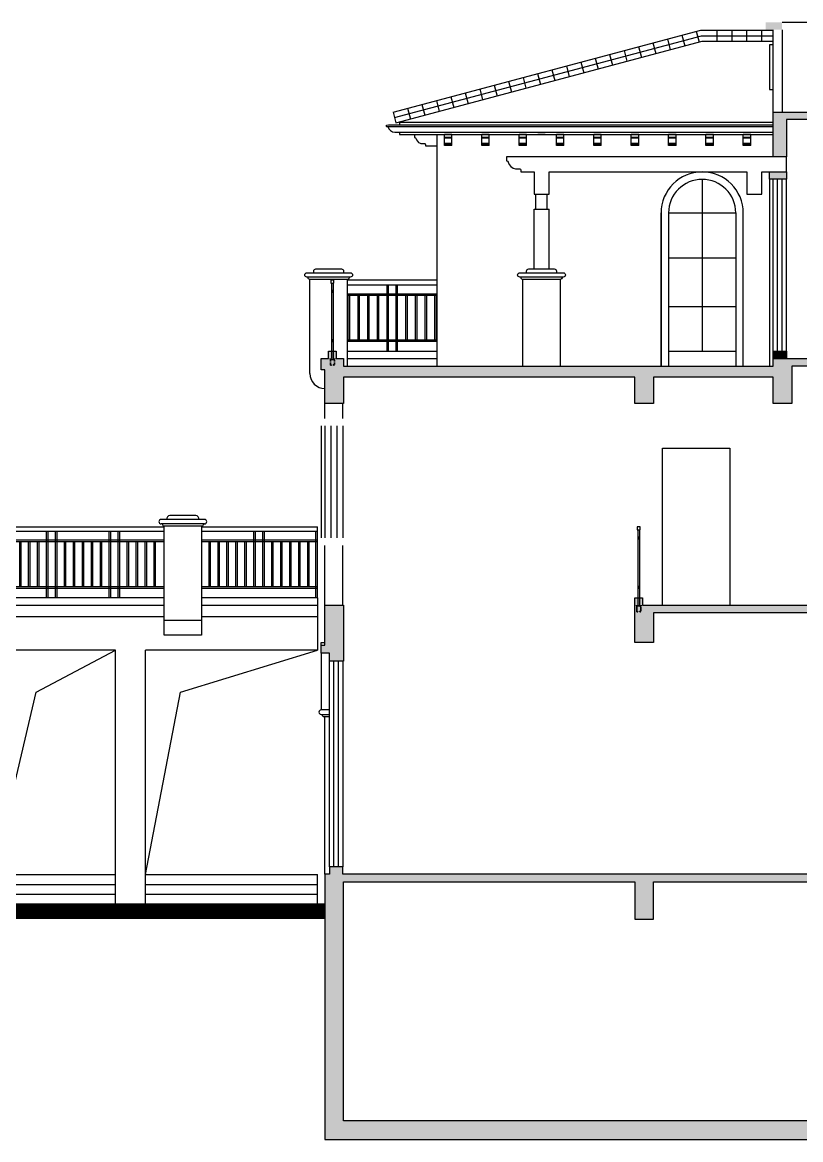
# Model space of a CAD drawing. Extents: x -34815 to 81416, y -425322 to 67478.
# Drawn here: x 39366 to 49784, y -368223 to -353273 of the extents above; entities that cross this region are included whole.
import ezdxf

# ---------------------------------------------------------------- set-up
doc = ezdxf.new("R2010")
doc.units = 0
doc.header["$LTSCALE"] = 1000
doc.header["$MEASUREMENT"] = 0
doc.linetypes.add('DASH', pattern=[0.35, 0.25, -0.1])
for name, color, linetype in [('column', 6, 'Continuous'), ('PUB_HATCH', 8, 'Continuous'), ('STAIR', 4, 'Continuous'), ('WINDOW', 4, 'Continuous'), ('填充线', 5, 'Continuous')]:
    doc.layers.add(name, color=color, linetype=linetype)
doc.layers.add('WALL', color=2, linetype='Continuous', lineweight=25)

# ---------------------------------------------------------------- blocks, each defined once
blk = doc.blocks.new('esrty')
at = {"layer": 'STAIR'}
for p, q in [((-59919, -198992), (-61119, -198992)), ((-61119, -199052), (-59919, -199052)), ((-60590, -199052), (-60590, -199942)), ((-60570, -199052), (-60570, -199942)), ((-60470, -199052), (-60470, -199942)), ((-60450, -199052), (-60450, -199942)), ((-61119, -199172), (-59919, -199172)), ((-61119, -199192), (-59919, -199192)), ((-61110, -199192), (-61110, -199792)), ((-61090, -199192), (-61090, -199792)), ((-60980, -199192), (-60980, -199792)), ((-60960, -199192), (-60960, -199792)), ((-60850, -199192), (-60850, -199792)), ((-60830, -199192), (-60830, -199792)), ((-60720, -199192), (-60720, -199792)), ((-60700, -199192), (-60700, -199792)), ((-60340, -199192), (-60340, -199792)), ((-60320, -199192), (-60320, -199792)), ((-60210, -199192), (-60210, -199792)), ((-60190, -199192), (-60190, -199792)), ((-60080, -199192), (-60080, -199792)), ((-60060, -199192), (-60060, -199792)), ((-59950, -199192), (-59950, -199792)), ((-59930, -199192), (-59930, -199792)), ((-59919, -199792), (-61119, -199792)), ((-59919, -199812), (-61119, -199812))]:
    blk.add_line(p, q, dxfattribs=at)
blk = doc.blocks.new('l1')
for p, q in [((24574, -180297), (24534, -180297)), ((24534, -180297), (24534, -180337)), ((24534, -180337), (24574, -180337)), ((24544, -180337), (24544, -181347)), ((24564, -180437), (24544, -180437)), ((24544, -180437), (24544, -180457)), ((24564, -180337), (24564, -181347)), ((24564, -180457), (24564, -180437)), ((24574, -180337), (24574, -180297)), ((24544, -180457), (24564, -180457))]:
    blk.add_line(p, q)
at = {"color": 7, "linetype": 'DASH', "ltscale": 0.05}
for p, q in [((24520, -181347), (24520, -181355)), ((24588, -181355), (24520, -181355)), ((24523, -181366), (24523, -181424)), ((24529, -181366), (24529, -181424)), ((24572, -181361), (24534, -181361)), ((24534, -181429), (24541, -181429)), ((24534, -181435), (24541, -181435)), ((24541, -181429), (24541, -181435)), ((24564, -181429), (24564, -181435)), ((24572, -181429), (24564, -181429)), ((24572, -181435), (24564, -181435)), ((24577, -181366), (24577, -181424)), ((24583, -181366), (24583, -181424)), ((24588, -181347), (24588, -181355))]:
    blk.add_line(p, q, dxfattribs=at)
blk.add_lwpolyline([(24564, -181097), (24544, -181097), (24544, -181117), (24564, -181117)], close=True)
for centre, radius, start, end in [((24534, -181366), 11, 90, 180), ((24534, -181424), 11, 180, 270), ((24534, -181366), 5, 90, 180), ((24534, -181424), 5, 180, 270), ((24572, -181366), 11, 0, 90), ((24572, -181366), 5, 0, 90), ((24572, -181424), 5, 270, 0), ((24572, -181424), 11, 270, 0)]:
    blk.add_arc(centre, radius, start, end, dxfattribs=at)
blk = doc.blocks.new('GERSTR')
at = {"layer": 'STAIR'}
for p, q in [((35064, -74093), (34964, -74093)), ((34964, -74243), (34964, -74093)), ((35064, -74133), (34964, -74133)), ((35064, -74145), (34964, -74145)), ((35064, -74243), (35064, -74093)), ((35064, -74213), (34964, -74213)), ((35064, -74228), (34964, -74228)), ((35064, -74243), (34964, -74243))]:
    blk.add_line(p, q, dxfattribs=at)
blk = doc.blocks.new('vdsfs')
at = {"layer": '填充线'}
for p, q in [((-579655, -38821), (-580235, -38821)), ((-579770, -38771), (-580120, -38771)), ((-574455, -38821), (-575035, -38821)), ((-574570, -38771), (-574920, -38771)), ((-580195, -38921), (-580895, -38921)), ((-580895, -38981), (-580195, -38981)), ((-580890, -38981), (-580890, -39721)), ((-579655, -38881), (-580235, -38881)), ((-580220, -38881), (-580220, -38891)), ((-579690, -38911), (-580200, -38911)), ((-580195, -40371), (-580195, -38911)), ((-579695, -38911), (-579695, -40371)), ((-579695, -38921), (-574995, -38921)), ((-574995, -38981), (-579695, -38981)), ((-579670, -38881), (-579670, -38891)), ((-579094, -38981), (-579094, -39871)), ((-579074, -38981), (-579074, -39871)), ((-578974, -38981), (-578974, -39871)), ((-578954, -38981), (-578954, -39871)), ((-578234, -38981), (-578234, -39871)), ((-578134, -38981), (-578134, -39871)), ((-578114, -38981), (-578114, -39871)), ((-577414, -38981), (-577414, -39871)), ((-577394, -38981), (-577394, -39871)), ((-577294, -38981), (-577294, -39871)), ((-577274, -38981), (-577274, -39871)), ((-576574, -38981), (-576574, -39871)), ((-576554, -38981), (-576554, -39871)), ((-576454, -38981), (-576454, -39871)), ((-576434, -38981), (-576434, -39871)), ((-575734, -38981), (-575734, -39871)), ((-575714, -38981), (-575714, -39871)), ((-575614, -38981), (-575614, -39871)), ((-575594, -38981), (-575594, -39871)), ((-574455, -38881), (-575035, -38881)), ((-575020, -38881), (-575020, -38891)), ((-574490, -38911), (-575000, -38911)), ((-574995, -40371), (-574995, -38911)), ((-574495, -38911), (-574495, -40371)), ((-574495, -38921), (-572945, -38921)), ((-572945, -38981), (-574495, -38981)), ((-574470, -38881), (-574470, -38891)), ((-573799, -38981), (-573799, -39721)), ((-573779, -38981), (-573779, -39721)), ((-573679, -38981), (-573679, -39721)), ((-573659, -38981), (-573659, -39721)), ((-572965, -39871), (-572965, -38981)), ((-572945, -39871), (-572945, -38921)), ((-580895, -39101), (-580195, -39101)), ((-580895, -39121), (-580195, -39121)), ((-580790, -39121), (-580790, -39721)), ((-580770, -39121), (-580770, -39721)), ((-580670, -39121), (-580670, -39721)), ((-580650, -39121), (-580650, -39721)), ((-580550, -39121), (-580550, -39721)), ((-580530, -39121), (-580530, -39721)), ((-580430, -39121), (-580430, -39721)), ((-580410, -39121), (-580410, -39721)), ((-580310, -39121), (-580310, -39721)), ((-580290, -39121), (-580290, -39721)), ((-574995, -39101), (-579695, -39101)), ((-574995, -39121), (-579695, -39121)), ((-579574, -39121), (-579574, -39721)), ((-579554, -39121), (-579554, -39721)), ((-579454, -39121), (-579454, -39721)), ((-579434, -39121), (-579434, -39721)), ((-579334, -39121), (-579334, -39721)), ((-579314, -39121), (-579314, -39721)), ((-579214, -39121), (-579214, -39721)), ((-579194, -39121), (-579194, -39721)), ((-578854, -39121), (-578854, -39721)), ((-578834, -39121), (-578834, -39721)), ((-578734, -39121), (-578734, -39721)), ((-578714, -39121), (-578714, -39721)), ((-578614, -39121), (-578614, -39721)), ((-578594, -39121), (-578594, -39721)), ((-578494, -39121), (-578494, -39721)), ((-578474, -39121), (-578474, -39721)), ((-578374, -39121), (-578374, -39721)), ((-578354, -39121), (-578354, -39721)), ((-578254, -39121), (-578254, -39871)), ((-578014, -39121), (-578014, -39721)), ((-577994, -39121), (-577994, -39721)), ((-577894, -39121), (-577894, -39721)), ((-577874, -39121), (-577874, -39721)), ((-577774, -39121), (-577774, -39721)), ((-577754, -39121), (-577754, -39721)), ((-577654, -39121), (-577654, -39721)), ((-577634, -39121), (-577634, -39721)), ((-577534, -39121), (-577534, -39721)), ((-577514, -39121), (-577514, -39721)), ((-577174, -39121), (-577174, -39721)), ((-577154, -39121), (-577154, -39721)), ((-577054, -39121), (-577054, -39721)), ((-577034, -39121), (-577034, -39721)), ((-576934, -39121), (-576934, -39721)), ((-576914, -39121), (-576914, -39721)), ((-576814, -39121), (-576814, -39721)), ((-576794, -39121), (-576794, -39721)), ((-576694, -39121), (-576694, -39721)), ((-576674, -39121), (-576674, -39721)), ((-576334, -39121), (-576334, -39721)), ((-576314, -39121), (-576314, -39721)), ((-576214, -39121), (-576214, -39721)), ((-576194, -39121), (-576194, -39721)), ((-576094, -39121), (-576094, -39721)), ((-576074, -39121), (-576074, -39721)), ((-575974, -39121), (-575974, -39721)), ((-575954, -39121), (-575954, -39721)), ((-575854, -39121), (-575854, -39721)), ((-575834, -39121), (-575834, -39721)), ((-575494, -39121), (-575494, -39721)), ((-575474, -39121), (-575474, -39721)), ((-575374, -39121), (-575374, -39721)), ((-575354, -39121), (-575354, -39721)), ((-575254, -39121), (-575254, -39721)), ((-575234, -39121), (-575234, -39721)), ((-575134, -39121), (-575134, -39721)), ((-575114, -39121), (-575114, -39721)), ((-572945, -39101), (-574495, -39101)), ((-572945, -39121), (-574495, -39121)), ((-574399, -39121), (-574399, -39721)), ((-574379, -39121), (-574379, -39721)), ((-574279, -39121), (-574279, -39721)), ((-574259, -39121), (-574259, -39721)), ((-574159, -39121), (-574159, -39721)), ((-574139, -39121), (-574139, -39721)), ((-574039, -39121), (-574039, -39721)), ((-574019, -39121), (-574019, -39721)), ((-573919, -39121), (-573919, -39721)), ((-573899, -39121), (-573899, -39721)), ((-573559, -39121), (-573559, -39721)), ((-573539, -39121), (-573539, -39721)), ((-573439, -39121), (-573439, -39721)), ((-573419, -39121), (-573419, -39721)), ((-573319, -39121), (-573319, -39721)), ((-573299, -39121), (-573299, -39721)), ((-573199, -39121), (-573199, -39721)), ((-573179, -39121), (-573179, -39721)), ((-573079, -39121), (-573079, -39721)), ((-573059, -39121), (-573059, -39721)), ((-580910, -39171), (-580910, -39721)), ((-580195, -39721), (-580945, -39721)), ((-580195, -39741), (-580945, -39741)), ((-579695, -39721), (-574995, -39721)), ((-579695, -39741), (-574995, -39741)), ((-574495, -39721), (-572945, -39721)), ((-574495, -39741), (-572945, -39741)), ((-580195, -39871), (-580945, -39871)), ((-574995, -39871), (-579695, -39871)), ((-572945, -39871), (-574495, -39871)), ((-572945, -39871), (-572945, -40571)), ((-580195, -39971), (-580945, -39971)), ((-574995, -39971), (-579695, -39971)), ((-572945, -39971), (-574495, -39971)), ((-580195, -40171), (-579695, -40171)), ((-574995, -40171), (-574495, -40171)), ((-579695, -40371), (-580195, -40371)), ((-574495, -40371), (-574995, -40371)), ((-579445, -40571), (-580945, -40571)), ((-580781, -41134), (-579445, -40571)), ((-579445, -43971), (-579445, -40571)), ((-579045, -43971), (-579045, -40571)), ((-575645, -40571), (-579045, -40571)), ((-575645, -43971), (-575645, -40571)), ((-575245, -43971), (-575245, -40571)), ((-572945, -40571), (-575245, -40571)), ((-572945, -43971), (-572945, -43571))]:
    blk.add_line(p, q, dxfattribs=at)
for points in [[(-580945, -40121), (-580195, -40121)], [(-579695, -40121), (-574995, -40121)], [(-574495, -40121), (-572945, -40121)], [(-579045, -43571), (-578468, -41134), (-577405, -40571)], [(-577405, -43971), (-577405, -40571), (-577285, -40571), (-577285, -43971)], [(-577285, -43571), (-576708, -41134), (-575645, -40571)], [(-575245, -43571), (-574779, -41134), (-572945, -40571)], [(-580781, -41134), (-580945, -43571)], [(-580945, -43571), (-579445, -43571)], [(-579045, -43571), (-577405, -43571)], [(-577285, -43571), (-575645, -43571)], [(-575245, -43571), (-572945, -43571)], [(-580945, -43705), (-579445, -43705)], [(-579045, -43705), (-577405, -43705)], [(-577285, -43705), (-575645, -43705)], [(-575245, -43705), (-572945, -43705)], [(-579445, -43838), (-580945, -43838)], [(-577405, -43838), (-579045, -43838)], [(-575645, -43838), (-577285, -43838)], [(-572945, -43838), (-575245, -43838)]]:
    blk.add_lwpolyline(points, dxfattribs=at)
for centre, radius, start, end in [((-580235, -38851), 30, 90, 270), ((-580120, -38811), 40, 90, 194.4775), ((-579770, -38811), 40, 345.5225, 90), ((-579655, -38851), 30, 270, 90), ((-575035, -38851), 30, 90, 270), ((-574920, -38811), 40, 90, 194.4775), ((-574570, -38811), 40, 345.5225, 90), ((-574455, -38851), 30, 270, 90), ((-580200, -38891), 20, 180, 270), ((-579690, -38891), 20, 270, 0), ((-575000, -38891), 20, 180, 270), ((-574490, -38891), 20, 270, 0)]:
    blk.add_arc(centre, radius, start, end, dxfattribs=at)

msp = doc.modelspace()

# ---------------------------------------------------------------- hatches: boundary and pattern name
at = {"layer": 'PUB_HATCH'}
for points in [[(49536, -353273), (49316, -353273), (49316, -353373), (49536, -353373)], [(50266, -354573), (52116, -354573), (52366, -354573), (52861, -354573), (52861, -355073), (53233, -355073), (53233, -354573), (53976, -354573), (53976, -354973), (54376, -354973), (54376, -354473), (53014, -354473), (53014, -354473), (49666, -354473), (49416, -354473), (49416, -355073), (49416, -355074), (49596, -355074), (49596, -354573), (50016, -354573), (50016, -355073), (50266, -355073)], [(49596, -355274), (49596, -355373), (49366, -355373), (49366, -355274)], [(43366, -357773), (43466, -357773), (43466, -357673), (43566, -357673), (43566, -357773), (43666, -357773), (43666, -357873), (49416, -357873), (49416, -357773), (54376, -357773), (54376, -358273), (53976, -358273), (53976, -357873), (52366, -357873), (52366, -358373), (52116, -358373), (52116, -357873), (49666, -357873), (49666, -358373), (49416, -358373), (49416, -358023), (47816, -358023), (47816, -358373), (47566, -358373), (47566, -358023), (43666, -358023), (43666, -358373), (43416, -358373), (43416, -357923), (43366, -357923)], [(49416, -357673), (49596, -357673), (49596, -357773), (49416, -357773)], [(47566, -361573), (47566, -360973), (47666, -360973), (47666, -361073), (54376, -361073), (54376, -361573), (53976, -361573), (53976, -361173), (52366, -361173), (52366, -361673), (52116, -361673), (52116, -361173), (47816, -361173), (47816, -361573)], [(43666, -361820), (43476, -361820), (43476, -361713), (43366, -361713), (43366, -361608), (43416, -361608), (43416, -361073), (43666, -361073)], [(43656, -364673), (43656, -364573), (43476, -364573), (43476, -364673), (43416, -364673), (43416, -368223), (56817, -368223), (56817, -364673), (56522, -364673), (56522, -367973), (43666, -367973), (43666, -364773), (47566, -364773), (47566, -365273), (47816, -365273), (47816, -364773), (52116, -364773), (52116, -365273), (52366, -365273), (52366, -364773), (53976, -364773), (53976, -365173), (54376, -365173), (54376, -364673)]]:
    msp.add_hatch(color=256, dxfattribs=at).paths.add_polyline_path(points)

# ---------------------------------------------------------------- linework, layer by layer
for p, q in [((44329, -354475), (48446, -353377)), ((48387, -353392), (48426, -353537)), ((48446, -353377), (49416, -353377)), ((48666, -353527), (48666, -353377)), ((48866, -353527), (48866, -353377)), ((49066, -353527), (49066, -353377)), ((49266, -353527), (49266, -353377)), ((49536, -353273), (52703, -353273)), ((44348, -354547), (48456, -353452)), ((44367, -354619), (48466, -353527)), ((47807, -353547), (47846, -353692)), ((48000, -353495), (48039, -353640)), ((48194, -353444), (48232, -353589)), ((48456, -353452), (49416, -353452)), ((48466, -353527), (49416, -353527)), ((47227, -353702), (47266, -353846)), ((47421, -353650), (47459, -353795)), ((47614, -353598), (47653, -353743)), ((46648, -353856), (46686, -354001)), ((46841, -353805), (46880, -353950)), ((47034, -353753), (47073, -353898)), ((46068, -354011), (46107, -354156)), ((46261, -353959), (46300, -354104)), ((46454, -353908), (46493, -354053)), ((45488, -354165), (45527, -354310)), ((45681, -354114), (45720, -354259)), ((45875, -354062), (45913, -354207)), ((45102, -354268), (45140, -354413)), ((45295, -354217), (45334, -354362)), ((44522, -354423), (44561, -354568)), ((44715, -354371), (44754, -354516)), ((44908, -354320), (44947, -354465)), ((44329, -354475), (44367, -354619))]:
    msp.add_line(p, q)
at = {"layer": 'column'}
for points in [[(49416, -355073), (49416, -354473), (49666, -354473), (49666, -354473), (53014, -354473)], [(50016, -354573), (49596, -354573), (49596, -355074), (49416, -355074), (49416, -354473)], [(49596, -355274), (49596, -355373), (49366, -355373), (49366, -355274), (49596, -355274)], [(43366, -357773), (43466, -357773), (43466, -357673), (43566, -357673), (43566, -357773), (43666, -357773), (43666, -357873), (49416, -357873), (49416, -357773), (54376, -357773)], [(52116, -357873), (49666, -357873), (49666, -358373), (49416, -358373), (49416, -358023), (47816, -358023), (47816, -358373), (47566, -358373), (47566, -358023), (43666, -358023), (43666, -358373), (43416, -358373), (43416, -357923), (43366, -357923), (43366, -357773)], [(47566, -361573), (47566, -360973), (47666, -360973), (47666, -361073), (54376, -361073), (54376, -361573), (53976, -361573), (53976, -361173), (52366, -361173), (52366, -361673), (52116, -361673), (52116, -361173), (47816, -361173), (47816, -361573), (47566, -361573)], [(43666, -361820), (43476, -361820), (43476, -361713), (43366, -361713), (43366, -361608), (43416, -361608), (43416, -361073), (43666, -361073), (43666, -361820)], [(43656, -364673), (43656, -364573), (43476, -364573), (43476, -364673), (43416, -364673), (43416, -368223), (56817, -368223)], [(54376, -364673), (43656, -364673)], [(56522, -367973), (43666, -367973), (43666, -364773), (47566, -364773), (47566, -365273), (47816, -365273), (47816, -364773), (52116, -364773)], [(43416, -365073), (35017, -365073)]]:
    msp.add_lwpolyline(points, dxfattribs=at)
msp.add_lwpolyline([(49596, -355074), (45846, -355074), (45846, -355127), (45852, -355127, -0.353065), (45871, -355143, 0.313958), (45969, -355234), (46019, -355234, -0.414214), (46039, -355254), (46039, -355274), (46216, -355274), (46216, -355574), (46416, -355574), (46416, -355274), (49066, -355274), (49066, -355574), (49266, -355574), (49266, -355274), (49596, -355274), (49596, -355074)], format="xyb", dxfattribs=at)
at = {"layer": 'PUB_HATCH', "const_width": 200}
msp.add_lwpolyline([(43416, -365173), (35017, -365173)], dxfattribs=at)
at = {"layer": 'STAIR'}
for p, q in [((44416, -354607), (49416, -354607)), ((44243, -354649), (44267, -354644)), ((44245, -354669), (44258, -354669)), ((44258, -354669), (49416, -354669)), ((44267, -354644), (49416, -354644)), ((44352, -354744), (49416, -354744)), ((44916, -354774), (44916, -357873)), ((46366, -354774), (46266, -354774)), ((49366, -355373), (49366, -357873)), ((46241, -355773), (46241, -355574)), ((46391, -355773), (46391, -355573)), ((46216, -356573), (46216, -355773)), ((46216, -355773), (46416, -355773)), ((46416, -356573), (46416, -355773)), ((47916, -355824), (47916, -357873)), ((47916, -357873), (47916, -355824)), ((48016, -355824), (48016, -357873)), ((48916, -355824), (48916, -357873)), ((49016, -357873), (49016, -355824)), ((43741, -356683), (43191, -356683)), ((43266, -356623), (43666, -356623)), ((46591, -356683), (46041, -356683)), ((46116, -356623), (46516, -356623)), ((43216, -357973), (43216, -356713)), ((43716, -356713), (43716, -357873)), ((46066, -357873), (46066, -356713)), ((46566, -356713), (46566, -357873)), ((43716, -357673), (44916, -357673)), ((43716, -357673), (44916, -357673)), ((43716, -357773), (44916, -357773)), ((46066, -358023), (46066, -358023)), ((43366, -358673), (43366, -360173)), ((43381, -362533), (43476, -362533)), ((43416, -364673), (43416, -362563))]:
    msp.add_line(p, q, dxfattribs=at)
for points in [[(44416, -354607), (44416, -354644)], [(44416, -354744), (44416, -354774), (49416, -354774)], [(43366, -361608), (43366, -361573), (43416, -361573)], [(43366, -361713), (43366, -362473)]]:
    msp.add_lwpolyline(points, dxfattribs=at)
for points in [[(44616, -354774), (44616, -354814), (44620, -354814, -0.353065), (44635, -354825, 0.250624), (44690, -354890, 0.094114), (44708, -354894), (44746, -354894, -0.414214), (44761, -354909), (44761, -354924), (44916, -354924)], [(43476, -362473), (43366, -362473, 1.000051), (43366, -362533), (43381, -362533), (43381, -362543, 0.414214), (43401, -362563), (43476, -362563)]]:
    msp.add_lwpolyline(points, format="xyb", dxfattribs=at)
for points in [[(43721, -356713), (43211, -356713, -0.414214), (43191, -356693), (43191, -356683), (43176, -356683, -1), (43176, -356623), (43266, -356623), (43266, -356603, -0.414214), (43296, -356573), (43636, -356573, -0.414268), (43666, -356603), (43666, -356623), (43756, -356623, -0.999943), (43756, -356683), (43741, -356683), (43741, -356693, -0.414187), (43721, -356713)], [(46571, -356713), (46061, -356713, -0.414214), (46041, -356693), (46041, -356683), (46026, -356683, -1), (46026, -356623), (46116, -356623), (46116, -356603, -0.414214), (46146, -356573), (46486, -356573, -0.414268), (46516, -356603), (46516, -356623), (46606, -356623, -0.999943), (46606, -356683), (46591, -356683), (46591, -356693, -0.414187), (46571, -356713)]]:
    msp.add_lwpolyline(points, format="xyb", close=True, dxfattribs=at)
for centre, radius, start, end in [((44245, -354659), 10, 105, 270.0046), ((44360, -354636), 108, 197.6896, 265.5622), ((48466, -355824), 550, 0, 180), ((48466, -355824), 450, 0, 180), ((43416, -357973), 200, 180, 269.9663)]:
    msp.add_arc(centre, radius, start, end, dxfattribs=at)
at = {"layer": 'WALL'}
for p, q in [((49416, -357773), (49416, -357673)), ((49416, -357673), (49596, -357673)), ((49596, -357673), (49596, -357773)), ((43416, -358573), (43416, -358373)), ((43656, -358573), (43656, -358373)), ((43416, -361073), (43416, -360273)), ((43416, -361073), (43416, -360273)), ((43656, -361073), (43656, -360273))]:
    msp.add_line(p, q, dxfattribs=at)
for points in [[(49416, -354473), (49416, -353373)], [(49536, -353373), (49536, -353373), (49536, -353373), (49536, -354473)]]:
    msp.add_lwpolyline(points, dxfattribs=at)
at = {"layer": 'WINDOW'}
for p, q in [((48466, -355374), (48466, -357674)), ((49416, -357673), (49416, -355373)), ((49476, -357673), (49476, -355373)), ((49536, -357673), (49536, -355373)), ((49596, -357673), (49596, -355373)), ((48016, -355824), (48916, -355824)), ((48016, -356424), (48916, -356424)), ((48016, -357074), (48916, -357074)), ((48016, -357674), (48916, -357674)), ((43416, -358673), (43416, -360173)), ((43496, -358673), (43496, -360173)), ((43576, -358673), (43576, -360173)), ((43656, -358673), (43656, -360173)), ((43476, -364573), (43476, -361820)), ((43536, -364573), (43536, -361820)), ((43596, -364573), (43596, -361820)), ((43656, -361820), (43656, -364573))]:
    msp.add_line(p, q, dxfattribs=at)
for points in [[(49416, -353574), (49366, -353574), (49366, -354174), (49416, -354174)], [(47936, -361073), (47936, -358973), (48836, -358973), (48836, -361073)]]:
    msp.add_lwpolyline(points, dxfattribs=at)

# ---------------------------------------------------------------- block references
for name, p in [('GERSTR', (10052, -280680)), ('GERSTR', (10552, -280680)), ('GERSTR', (11052, -280680)), ('GERSTR', (11552, -280680)), ('GERSTR', (12052, -280680)), ('GERSTR', (12552, -280680)), ('GERSTR', (13052, -280680)), ('GERSTR', (13552, -280680)), ('GERSTR', (14052, -280680)), ('l1', (18962, -176426)), ('vdsfs', (616260, -321103)), ('l1', (23062, -179726))]:
    msp.add_blockref(name, p)
at = {"layer": 'WALL'}
msp.add_blockref('esrty', (104835, -157732), dxfattribs=at)

doc.saveas('drawing.dxf')
